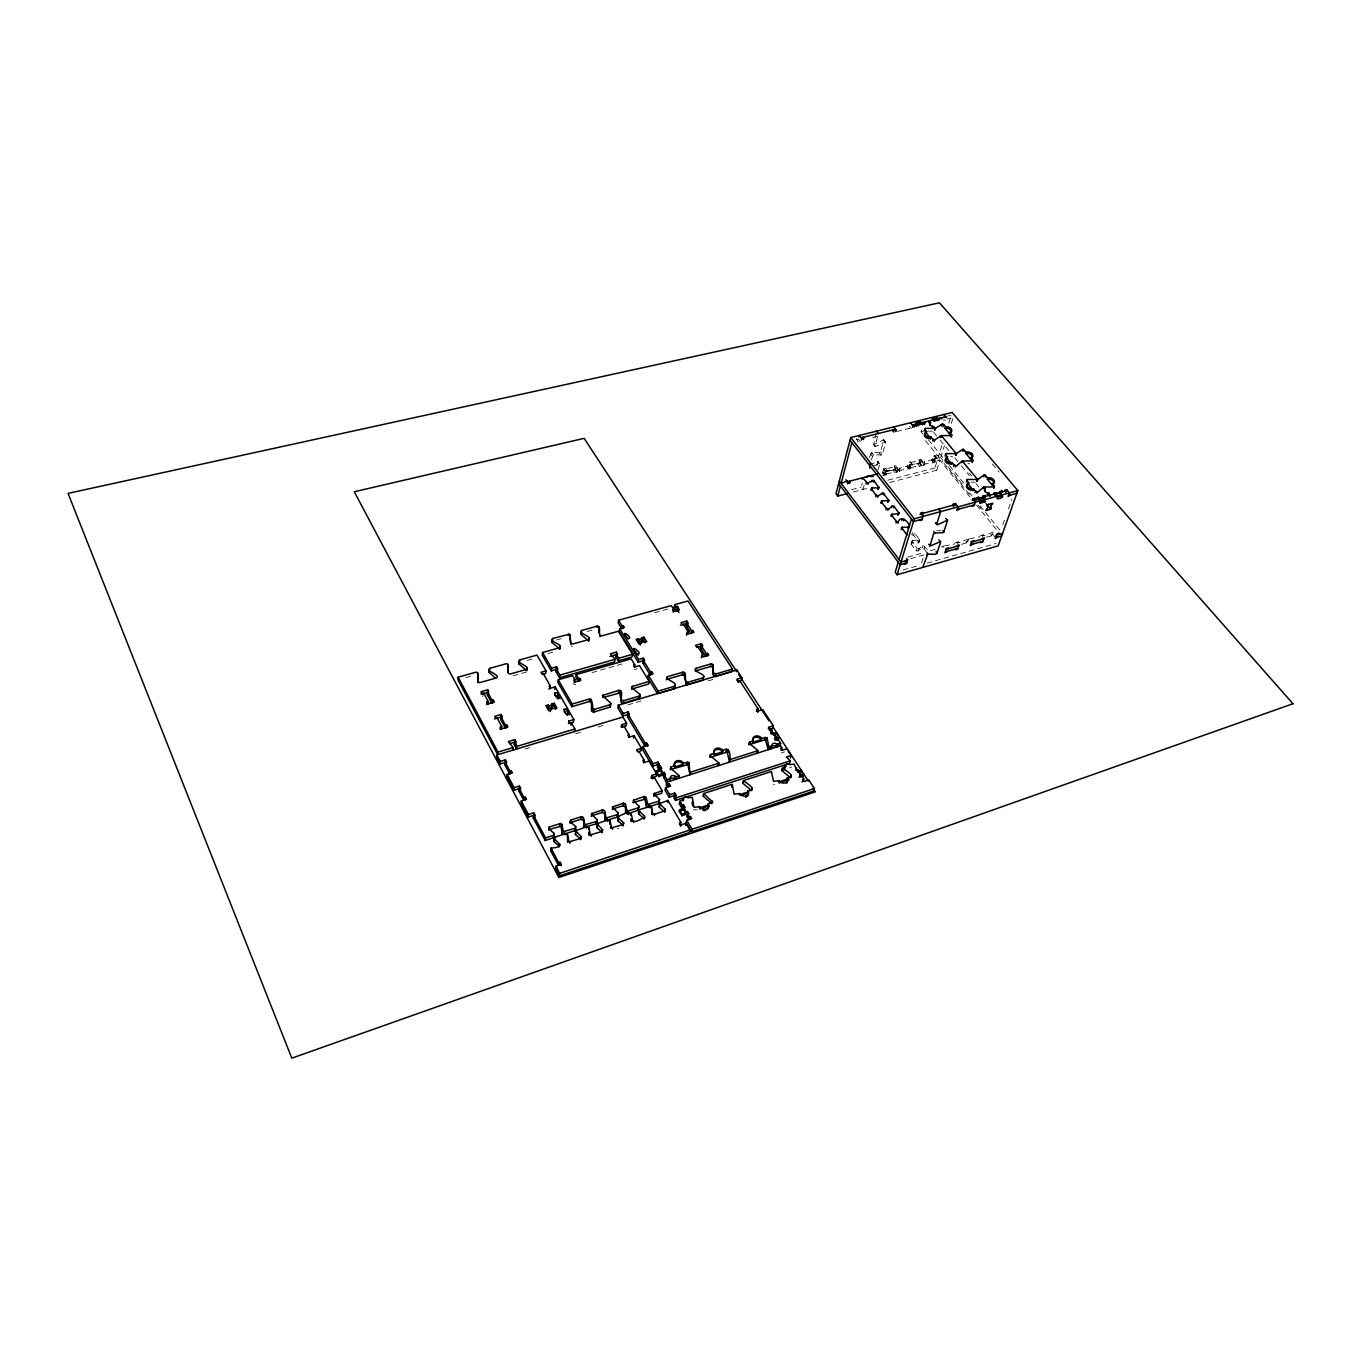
<?xml version="1.0" encoding="UTF-8"?>
<svg xmlns="http://www.w3.org/2000/svg" width="1361" height="1361" viewBox="0 0 1361 1361"><rect width="100%" height="100%" fill="white"/><g stroke="black" fill="none" stroke-linecap="round" stroke-linejoin="round"><path stroke-width="0.75" stroke-dasharray="5 3.75" d="M927.028 552.498L923.013 548.126L916.753 551.171L911.104 544.077L912.159 540.47L919.781 539.892L913.946 532.27M879.546 463.574L877.607 461.192L879.665 464.118L878.917 463.506L871.601 467.265M877.437 437.102L875.123 446.731L884.939 442.019L885.705 442.665L882.149 454.795L873.269 455.016L871.125 459.933M869.305 457.619L871.431 452.703L880.312 452.464L883.799 439.841L873.796 444.469L875.718 446.765M856.358 439.569L856.596 438.667L858.196 441.917L856.358 439.569L858.417 439.059L860.254 441.406M864.082 485.435L862.959 489.484L861.173 487.153L862.296 483.121M876.093 432.968L873.694 444.469M876.79 465.581L877.845 461.804M878.083 469.8L879.665 464.118M883.714 468.745L882.489 473.084L884.735 471.706L886.538 474.019L884.293 475.397L885.535 471.059L883.714 468.745L885.722 468.235L887.287 471.416L895.742 469.222L894.177 466.057L896.167 465.547L897.988 467.844L896.729 472.182L894.738 472.692L893.173 469.528L894.738 472.692M882.966 473.594L883.289 472.454L883.153 475.823L885.143 475.295L885.892 472.692L883.476 469.63L895.912 466.415L898.345 469.477L897.58 472.08L899.57 471.569L899.723 468.201L908.127 466.023L907.974 469.375L909.931 468.865L910.713 466.279L908.263 463.233L920.546 460.069L922.996 463.097L922.214 465.683L924.17 465.173L924.34 461.821L932.659 459.678L932.472 463.029L934.412 462.519L935.211 459.933L932.761 456.922L938.835 455.34L942.816 460.222M885.722 468.235L887.287 471.416M894.177 466.057L895.742 469.222M896.729 472.182L894.909 469.885L896.167 465.547M899.57 471.569L899.723 468.201M911.036 468.456L909.471 465.309L911.036 468.456L909.08 468.967L907.243 466.687L908.536 462.366L910.492 461.855L912.074 465.003L920.427 462.842L918.845 459.695L920.819 459.201L922.656 461.464L921.346 465.785L919.39 466.296L917.807 463.165L919.39 466.296M907.974 469.375L908.127 466.023M910.492 461.855L912.074 465.003M909.08 468.967L910.356 464.645L908.536 462.366M922.928 433.938L921.074 431.658L921.601 429.872M918.845 459.695L920.427 462.842M921.346 465.785L919.509 463.506L920.819 459.201M924.17 465.173L924.34 461.821M935.483 462.128L933.901 458.997L935.483 462.128L933.544 462.621L931.707 460.358L933.017 456.054L934.973 455.544L936.555 458.674L940.672 457.602L944.432 445.54M932.472 463.029L932.659 459.678M934.973 455.544L936.555 458.674M933.544 462.621L934.871 458.317L933.017 456.054M911.853 534.533L912.499 532.423M919.628 540.181L918.879 542.716L913.673 535.281L914.473 532.678M911.138 544.111L911.768 541.117M889.618 482.509L936.759 470.174L934.939 467.929L942.561 443.295M948.787 423.186L951.288 415.156L946.593 416.313M912.653 540.351L911.649 542.971L918.845 542.75M936.759 470.174L939.873 460.188L935.756 461.26M951.305 423.441L953.176 417.419L946.916 418.967M918.097 543.056L918.913 540.453M918.811 541.899L919.611 539.296M916.293 550.797L917.11 548.194L911.87 541.423M918.216 551.222L919.049 548.619L923.421 545.523L928.848 551.171L936.436 549.027M922.146 548.262L922.962 545.676M924.068 548.687L924.902 546.084M921.584 562.876L923.507 556.836M942.935 547.803L943.513 546.016L941.472 546.595M957.361 544.468L958.229 541.882L958.876 542.699L968.811 538.905L971.431 542.171M961.444 544.315L966.582 542.869L966.803 539.466M966.582 542.869L967.45 540.283M968.811 538.905L967.926 541.491L965.919 542.052M982.438 537.391L983.322 534.805L983.986 535.622L993.768 531.879M986.47 537.255L991.54 535.826L991.795 532.423M991.54 535.826L992.441 533.24M1002.751 524.921L1005.592 516.908M1008.433 508.895L1011.989 498.875M918.998 548.636L917.96 548.721M869.798 464.952L877.607 461.192M911.904 534.788L913.673 535.281M526.282 672.028L512.093 676.06M697.257 809.812L693.344 809.829M791.711 767.247L789.465 767.23M617.503 828.832L618.813 828.407M781.333 752.871L784.463 751.867M940.74 530.637L936.742 530.569M524.972 749.026L533.087 746.577M575.737 733.715L583.869 731.282M598.091 726.995L606.206 724.545M627.897 704.879L641.933 700.694M708.128 680.942L716.158 678.561M575.669 684.311L574.444 684.651L573.338 682.746M634.277 669.629L637.441 668.71M592.086 672.589L624.58 663.232M482.236 696.22L483.512 695.862M903.126 569.953L918.964 565.444M927.045 563.148L996.184 543.464M956.205 542.444L958.229 541.882M981.332 535.383L983.322 534.805M944.449 545.982L954.827 543.839M955.116 542.971L957.14 542.41M969.764 538.854L979.988 536.744M980.294 535.894L982.285 535.332M907.668 557.142L923.064 552.787M990.893 535.009L992.867 534.448L995.503 537.68M910.696 558.656L924.17 554.846M774.477 784.429L773.286 784.259M547.905 653.552L555.441 651.426M465.785 677.659L473.645 675.447M527.149 660.425L534.754 658.282M556.411 640.01L564.203 637.833M587.186 631.453L594.876 629.309M654.607 612.739L668.795 608.792M851.493 489.688L861.173 487.153M887.814 480.212L934.939 467.929M853.262 492.019L869.118 487.867M885.535 471.059L887.525 470.549M895.997 468.354L897.988 467.844M910.356 464.645L912.329 464.135M920.682 461.974L922.656 461.464M934.871 458.317L936.81 457.806M892.935 470.396L894.909 469.885M907.243 466.687L909.216 466.177M917.552 464.016L919.509 463.506M931.707 460.358L933.646 459.865M883.901 473.22L885.892 472.692M898.345 469.477L900.319 468.967M908.74 466.789L910.713 466.279M922.996 463.097L924.953 462.587M933.272 460.443L935.211 459.933M886.538 474.019L894.994 471.825M898.958 470.804L907.362 468.626M911.292 467.606L919.645 465.428M923.558 464.424L931.86 462.264M921.074 431.658L926.041 430.399M872.605 437.476L880.635 435.486M896.746 431.471L909.573 428.273L909.318 429.174L907.447 426.878M945.572 420.226L942.952 419.954M572.641 646.594L571.501 646.526M883.102 439.705L884.939 442.019M971.346 482.202L975.122 482.236M967.96 463.71L969.832 463.727M950.71 456.36L952.564 456.377M928.338 431.114L932.404 431.165M873.524 444.469L875.072 446.697M883.748 439.79L885.586 442.104M992.271 463.982L999.11 472.114M969.049 472.947L971.601 476.027M933.476 432.032L938.801 438.48M940.128 440.096L949.434 451.393M954.759 457.84L960.066 464.288M961.393 465.904L969.372 475.584M976.024 483.648L978.678 486.881M928.44 439.875L942.935 457.585M949.536 465.632L964.03 483.342M948.141 466.721L964.081 486.234M969.389 492.733L972.043 495.982M980.022 505.731L1002.615 533.359M925.463 440.624L942.578 461.583M943.888 463.199L964.966 488.99M966.276 490.606L971.55 497.054M978.134 505.118L983.408 511.566M969.866 496.935L938.035 457.925L931.962 459.508L934.412 462.519M976.5 505.067L1000.369 534.312M909.471 426.367L911.343 428.664M922.214 465.683L919.764 462.655L907.498 465.819L909.931 468.865M883.867 440.352L885.705 442.665M897.58 472.08L895.164 469.018L882.728 472.233L885.143 475.295M881.979 453.689L880.618 451.937M879.359 453.094L881.179 455.408M872.197 453.366L871.618 452.635L873.456 454.965M877.096 461.175L878.917 463.506M870.36 453.774L872.18 456.105M884.48 472.573L886.3 474.887"/><path stroke-width="1.5" d="M909.131 526.945C910.594 523.628 900.029 512.485 897.903 523.339M907.089 535.077L901.441 527.558L908.978 527.013M898.243 521.926L896.508 521.552L891.251 514.696L899.162 513.42L893.956 506.292L893.565 507.806M936.198 523.253L937.423 524.819L947.715 520.038L943.53 532.61L934.82 532.968L933.493 534.158L929.886 546.084L940.774 541.508L936.997 553.281L935.773 554.267L927.845 554.233M458.13 677.2L457.925 679.871L497.735 754.692L498.007 752.055L458.13 677.2L475.823 672.232C481.233 671.671 474.666 683.103 480.076 682.541L496.425 677.914C501.154 674.801 485.145 671.415 489.824 668.319L506.02 663.777C511.345 663.232 505.016 674.529 510.358 673.967L526.486 669.408C531.215 666.431 515.104 662.909 519.817 659.915L536.983 655.1L546.016 670.888L545.676 673.525L542.41 674.461M669.85 780.465C668.132 784.157 671.636 773.32 669.85 780.551A2.79 2.195 12.1 0 1 674.512 778.883L676.094 779.207L676.638 776.621L679.241 775.787L678.697 778.373M477.915 682.78L477.609 672.844M488.565 694.416L487.748 689.806L481.42 691.609L481.182 694.263L487.51 692.46L488.565 694.416L487.306 694.773L491.814 703.11L493.073 702.752L493.328 700.098L492.07 700.456L491.814 703.11M495.285 677.863L488.854 672.283L489.109 669.629M487.306 694.773L487.748 689.806M489.824 668.319L488.854 672.283M486.745 704.573L486.983 701.919L488.259 701.544L483.75 693.208L482.475 693.566L481.42 691.609M488.004 704.198L488.259 701.544M626.587 723.218L621.671 724.698L621.228 727.318L626.128 725.821L626.587 723.218L622.913 717.026L496.799 754.964L496.527 757.601L499.963 764.065L505.152 762.5L505.441 759.863L500.236 761.428L499.963 764.065M505.271 727.965L505.543 725.328L506.819 724.954L506.547 727.591L505.271 727.965L500.661 719.459L501.12 714.44L494.741 716.311L495.829 718.302L497.105 717.928L501.716 726.451L501.426 729.105L500.15 729.479L500.423 726.842L501.716 726.451M500.661 719.459L501.937 719.084L502.209 716.447L501.12 714.44M507.993 672.436L507.789 664.389M509.677 773.814L509.984 771.194L511.277 770.802L510.987 773.422L509.677 773.814L504.965 764.967L505.254 762.33L506.547 761.939L505.441 759.863M504.965 764.967L506.258 764.559L506.547 761.939M527.217 668.2L526.877 670.752L518.83 663.862L519.119 661.208M511.277 770.802L512.399 772.895L507.177 774.477L506.887 777.114L513.897 790.299L520.565 788.172L519.426 786.063L514.186 787.679L513.897 790.299M519.817 659.915L518.83 663.862M512.791 750.166L513.097 747.529L508.351 741.524L514.781 739.618L515.887 741.66L515.581 744.297L514.305 744.671L516.653 749.009L516.942 746.372L514.594 742.034L515.887 741.66M514.305 744.671L514.781 739.618M519.256 788.58L524.087 797.648L523.764 800.268L518.949 791.2L519.426 786.063M518.949 791.2L520.259 790.792L520.565 788.172M524.087 797.648L525.397 797.24L526.537 799.366L521.28 801.017L520.974 803.636L528.119 817.11L534.89 815.001L533.733 812.84L528.459 814.507L528.119 817.11M571.076 644.689L569.476 634.141L552.838 638.445C548.313 641.49 564.032 644.621 559.558 647.717L542.563 652.48L542.239 655.134L551.273 670.871L556.156 669.476L556.513 666.822L551.613 668.217L551.273 670.871M525.074 799.843L525.397 797.24M870.07 463.761L869.781 468.218M559.864 649.112L551.834 642.358L552.175 639.704M552.838 638.445L551.834 642.358M533.733 812.84L534.55 817.604L533.24 818.029L545.2 840.486L565.853 833.527L567.418 834.412L568.983 841.881L580.705 838.41L581.385 836.811L575.55 830.686L587.084 826.62L588.82 827.471L590.453 834.871L602.055 831.452L602.702 829.87L596.85 823.779L608.282 819.747L610.017 820.598L611.548 827.896L623.338 824.494L623.678 822.81L622.947 825.838M533.24 818.029L533.563 815.426L545.557 837.9L545.2 840.486M546.016 670.888L541.1 672.283L542.188 674.188L543.413 673.848L550.354 686.012L550.014 688.666L548.789 689.023M550.559 708.911L551.12 709.898L548.619 710.629L545.829 705.696L548.33 704.964L548.551 708.588L551.868 707.618L551.664 703.994L554.148 703.263L556.938 708.179L550.559 708.911L550.218 711.548M548.551 708.588L548.33 704.964M534.55 817.604L534.89 815.001M551.868 707.618L551.664 703.994M571.263 643.362L572.896 643.974L588.564 639.602C592.92 636.387 577.421 633.597 581.793 630.415L597.207 626.128C602.26 625.601 596.747 636.148 601.715 635.91L618.387 631.249L632.525 654.301L632.082 656.921L618.234 660.902L615.835 656.921L617.026 656.58L617.452 653.96L616.329 652.089L610.374 653.79L615.104 659.285L614.662 661.922L559.507 677.761L556.037 671.722L556.377 669.068L557.602 668.727L556.513 666.822M559.388 649.044L559.558 647.717M559.949 648.448L560.205 646.458M554.812 689.517L555.169 686.88L550.218 688.309L549.112 686.369L550.354 686.012M556.037 671.722L557.261 671.364L557.602 668.727M555.662 709.183L553.791 705.9L554.148 703.263M574.546 682.388L574.92 679.751L572.556 675.685L558.265 679.785L557.925 682.422L571.841 706.682L589.109 701.595C594.485 701.085 588.462 712.586 593.855 712.041L610.272 707.022L610.851 703.331L602.464 695.488L618.949 690.299C625.277 689.993 617.588 703.365 623.372 703.246L639.755 698.04L640.163 694.637L631.793 687.645L632.014 686.539L649.18 681.402L639.483 665.631L634.736 667.009L633.58 665.121L634.77 664.78L631.13 658.843L576.213 674.631L575.839 677.268L578.204 681.334L579.429 680.976L579.803 678.339L578.595 678.697L578.204 681.334M559.507 677.761L559.864 675.107L556.377 669.068M568.286 635.434L568.473 634.107M570.48 642.545L570.208 634.685M548.653 830.074L549.061 827.08L560.545 823.456L561.974 824.409L563.267 831.639L575.261 828.288L575.72 826.552L575.584 830.635M549.334 826.961L548.976 829.547L560.97 826.263L562.178 833.459L563.437 834.395L575.397 830.482M589.211 638.343L588.82 640.98L580.773 634.294L581.147 631.657M558.384 865.239L558.759 862.653L560.103 862.211L559.711 864.796L558.384 865.239L550.644 850.693L551.001 848.107C571.331 846.372 549.946 841.506 554.182 833.442L548.823 828.764M568.49 723.678L568.864 721.041L573.849 719.561L555.169 686.88M581.793 630.415L580.773 634.294M571.841 706.682L572.215 704.045L558.265 679.785M553.315 837.866L554.233 833.493M558.929 845.896L553.893 841.489L554.267 838.903M554.778 837.066L553.893 841.489M570.871 725.294L571.246 722.657L570.004 723.031L568.864 721.041M573.849 719.561L573.474 722.181L570.157 723.184M559.609 826.127L559.983 823.541M574.478 731.623L574.852 728.986L571.246 722.657M588.377 640.912L588.564 639.602M680.602 826.178L680.891 824.902L685.927 823.218L689.942 829.972L689.364 832.541L559.337 875.906L555.577 868.828L555.951 866.242L561.31 864.473L560.103 862.211M561.617 827.131L562.008 824.528M558.963 846.746L559.15 845.453M559.32 845.879L559.694 843.667M562.161 833.34L562.535 830.737M564.169 834.344L564.56 831.741M565.257 834.905L565.444 833.612M559.337 875.906L559.711 873.337L555.951 866.242M561.106 865.766L561.31 864.473M597.003 627.455L597.207 626.128M599.01 632.78L598.942 626.706M567.503 841.898L567.486 834.616M570.106 823.167L570.514 820.19L581.725 816.6L583.291 817.468L584.89 824.817L596.543 821.398L597.122 819.849L591.303 813.827L602.685 809.829L604.42 810.68L606.087 817.961L617.622 814.576L618.166 813.044L612.348 807.056L623.542 803.126L625.328 803.943L627.064 811.173L638.479 807.822L638.972 806.256L633.171 800.37L644.178 796.491L646.05 797.291L647.819 804.453L659.268 801.085L659.626 799.57L653.756 793.854L662.178 790.707L654.148 777.148L653.892 778.441M570.327 822.69L570.786 820.071M567.826 842.17L568.03 840.877M589.109 701.595C591.014 692.902 594.179 709.081 592.052 711.412M599.895 636.608L600.099 635.298M590.878 702.208L591.286 699.571M569.868 843.191L570.072 841.881M574.784 830.908L575.176 828.305M593.855 712.041L594.264 709.404L610.323 704.641L610.851 703.331M580.773 839.176L575.397 834.497L575.805 831.911M575.397 834.497L576.281 830.091M570.395 822.656L580.926 819.271L581.334 816.685M597.02 823.558L584.328 827.352L583.342 817.672M603.161 694.944L602.736 697.581L619.663 693.004L621.569 702.65M580.501 839.703L581.249 836.641M583.512 826.416L583.937 823.83M673.253 612.008L673.746 609.388L671.313 605.611L618.575 620.242L618.149 622.879L621.688 628.612L622.862 628.289L623.287 625.652L622.113 625.975L621.688 628.612M585.536 827.42L585.962 824.817M586.608 828.134L586.846 826.671M623.287 625.652L624.41 627.472L619.714 628.782L619.289 631.419L638.173 662.161L642.902 660.8L643.379 658.18L638.632 659.541L638.173 662.161M617.026 656.58L616.329 652.089M615.835 656.921L616.261 654.301L617.452 653.96M588.632 829.138L588.871 827.675M591.355 816.328L592.035 813.232M609.779 707.295L610.221 704.675M589.279 835.178L589.483 833.885M618.234 660.902L618.677 658.265L616.261 654.301M591.303 836.181L591.525 834.888M596.033 824.017L596.475 821.432M596.986 819.679L596.85 823.779M618.506 692.919L618.949 690.299M602.123 832.269L596.679 827.59L597.122 825.004M596.679 827.59L597.581 823.201M620.293 693.532L620.735 690.912M738.24 681.317L741.32 680.398L741.932 677.795L736.811 669.969L618.319 705.236L617.877 707.873L622.726 716.039L627.591 714.576L628.05 711.956L623.168 713.419L622.726 716.039M591.457 815.885L602.021 812.483L602.464 809.88M617.52 815.409L617.213 817.144L605.628 820.547L604.471 810.867M623.372 703.246L623.814 700.626L639.653 695.93L640.163 694.637M601.834 832.745L602.055 831.452M602.072 832.217L602.515 829.632M604.675 819.56L605.118 816.974M606.683 820.564L607.142 817.978M640.759 642.375L641.32 643.294L638.972 643.957L636.131 639.364L638.479 638.7L638.581 642.239L641.712 641.354L641.592 637.816L643.94 637.152L646.798 641.729L640.759 642.375L640.299 644.995M638.581 642.239L638.479 638.7M634.311 667.4L634.77 664.78M607.755 821.432L608.044 819.815M631.572 688.955L631.793 687.645M632.116 687.985L632.406 686.335M628.016 714.287L645.437 743.514L644.944 746.117L627.54 716.907L628.016 714.287L629.224 713.913L628.05 711.956M641.712 641.354L641.592 637.816M609.694 824.154L610.068 820.802M612.382 809.557L613.062 806.478M627.54 716.907L628.765 716.532L629.224 713.913M645.369 642.834L643.464 639.772L643.94 637.152M610.494 828.254L610.732 826.961M628.629 737.424L629.105 734.804L624.087 726.315L622.845 726.689L621.671 724.698M612.518 829.24L612.756 827.964M650.201 674.92L650.694 672.3L651.868 671.943L651.392 674.563L650.201 674.92L642.868 663.011L643.345 660.374L644.519 660.034L643.379 658.18M642.868 663.011L644.059 662.671L644.519 660.034M617.077 817.195L618.03 812.874M639.075 698.584L639.551 695.964M623.253 825.446L617.758 820.734L618.66 816.362C629.462 810.952 631.589 810.646 632.508 820.989C637.305 824.171 648.585 812.245 643.855 819.016M633.511 738.291L633.988 735.689L629.054 737.186L627.863 735.178L629.105 734.804M612.535 809.097L622.913 805.746L623.389 803.16M648.295 675.226L647.802 677.846L657.567 693.753L658.078 691.133L648.295 675.226L653.042 673.831L651.868 671.943M638.887 806.137L638.241 810.271L626.894 813.827L625.618 812.789L625.397 804.147M649.18 681.402L648.687 684.022L631.946 688.955M625.618 812.789L626.094 810.203M627.625 813.776L628.101 811.19M628.714 814.627L629.02 813.01M641.456 748.278L640.98 750.881L637.68 751.901L636.523 749.809L641.456 748.278L633.988 735.689M645.437 743.514L646.662 743.14L647.87 745.147L642.936 746.679L642.46 749.282L652.531 766.26L657.465 764.695L657.992 762.109L653.042 763.657L652.531 766.26M630.789 815.29L631.045 813.997M633.205 802.854L633.443 801.544M633.869 799.792L633.392 802.378L644.927 799.23L646.39 806.205L647.717 807.124L658.673 803.705L658.945 802.003M631.521 821.398L631.759 820.105M646.169 745.743L646.662 743.14M643.583 762.738L644.093 760.136L638.955 751.459M647.615 746.457L647.87 745.147M676.655 611.055L678.305 608.112L676.655 611.055L674.239 607.295L674.733 604.658L687.968 600.984L732.422 669.051L731.81 671.654L715.614 676.468C709.421 676.655 716.379 664.185 711.122 663.845L695.896 668.319C691.728 671.773 707.108 674.069 703.28 677.693L687.917 682.269C682.865 682.95 688.071 671.977 682.933 672.147L667.502 676.672C663.368 679.258 678.612 682.559 674.818 686.148L658.078 691.133M633.528 822.384L633.784 821.091M637.918 810.441L638.411 807.856M644.127 818.624L638.615 813.963L639.534 809.608L650.847 806.29L652.668 813.572L654.59 814.303L665.325 810.663L665.376 809.353L659.456 803.653L667.911 800.404L680.874 822.316L679.837 825.038M643.6 799.094L644.11 796.508M666.346 679.82L667.502 676.672M645.607 800.064L646.101 797.478M651.239 777.743L651.681 775.464L656.665 773.899L649.027 761.02L644.059 762.568L642.851 760.527L644.093 760.136M646.356 806.069L646.866 803.483M652.651 778.849L651.681 775.464M648.346 807.056L648.874 804.47M658.639 776.553L658.911 775.26L664.134 772.385L663.607 774.987L658.639 776.553L656.087 772.248L656.342 770.955L661.565 768.097L660.34 766.039L659.098 766.43L658.588 769.016L659.813 768.625L660.34 766.039M658.588 769.016L657.465 767.145L657.975 764.542L659.217 764.15L657.992 762.109M649.503 807.736L649.792 806.273M691.116 633.477L692.8 630.517L691.116 633.477L686.165 625.805L687.322 625.482L686.148 623.678L686.676 621.058L680.959 622.675L682.116 624.478L683.256 624.155L688.207 631.827L686.539 634.787L688.207 631.827M656.665 773.899L656.138 776.485L651.17 778.067M686.165 625.805L687.832 622.862L686.676 621.058M657.465 767.145L658.69 766.753L659.217 764.15M659.422 693.208L674.205 688.802L674.818 686.148M675.311 684.889L674.205 688.802M687.322 625.482L687.832 622.862M653.824 796.202L654.488 793.174M651.868 814.371L651.817 807.26M652.327 814.61L652.582 813.317M656.087 772.248L661.038 770.683L661.565 768.097M666.992 679.292L682.303 674.784L682.933 672.147M654.335 815.596L654.59 814.303M703.739 676.451L702.82 680.262L686.642 684.923L684.073 675.379L684.6 672.776M781.197 750.489L781.894 747.921L780.482 745.76L666.482 782.286L663.59 777.437L664.117 774.851L665.359 774.46L664.134 772.385M658.537 803.756L659.524 799.468M663.59 777.437L664.831 777.046L665.359 774.46M662.178 790.707L661.633 793.293L653.978 795.76M664.746 811.819L659.285 807.243L660.204 802.905M685.604 684.277L686.148 681.674M666.482 782.286L667.009 779.7L664.117 774.851M668.047 784.378L666.703 782.116L666.175 784.702L667.519 786.964L668.047 784.378L669.306 783.97L670.548 786.063L665.563 787.662L665.019 790.248L669.17 797.24L674.154 795.641L674.716 793.055L669.714 794.671L669.17 797.24M687.373 684.872L687.917 682.269M674.852 765.733L670.752 767.111L670.275 769.611L687.883 764.576L689.993 774.409L688.989 762.483L683.46 763.011A4.866 3.777 12.2 0 0 676.995 760.782A4.866 3.777 12.2 0 0 674.852 765.733L674.597 767.026L683.188 764.304L683.46 763.011M670.633 769.492L671.16 766.889M668.761 786.556L669.306 783.97M664.559 812.245L665.274 809.251M667.502 802.344L667.911 800.404M695.896 668.319L695.352 670.939L710.561 666.465L712.211 667.077M701.34 643.736L702.531 645.556L701.374 645.897L706.427 653.722L705.866 656.342L700.83 648.516L701.97 648.176L700.796 646.339L701.34 643.736L695.573 645.386L696.764 647.224L697.921 646.9L702.957 654.726L701.255 657.686M700.83 648.516L701.374 645.897M674.58 778.951L675.056 776.297L676.638 776.621M701.97 648.176L702.531 645.556M781.894 747.921L780.721 748.295L782.031 750.302L786.743 748.788L791.115 755.474L786.386 757.005L790.316 760.816L789.601 763.385L675.515 800.421L674.171 798.141L674.716 795.556L675.958 795.164L674.716 793.055M678.458 778.101L679.02 775.515L670.548 768.319M674.171 798.141L675.413 797.733L675.958 795.164M675.515 800.421L676.077 797.852L674.716 795.556M707.022 656.002L707.584 653.382L706.427 653.722M702.616 680.347L703.28 677.693M686.573 764.44L687.135 761.837M681.742 807.924L682.303 805.338L683.545 804.929L682.984 807.515L681.742 807.924L679.326 803.858L679.888 801.272L683.273 799.417A2.824 2.229 12.9 0 1 687.968 797.801L692.188 797.274M688.428 765.069L688.989 762.483M710.442 666.482L711.122 663.845M681.878 815.715L682.167 814.422L687.475 811.496L686.897 814.065L681.878 815.715L679.241 811.275L679.53 809.982L684.821 807.056L683.545 804.929M690.112 774.732L690.69 772.146L718.999 763.113L718.387 765.682M679.326 824.017L680.874 822.316M679.241 811.275L684.26 809.625L684.821 807.056M713.845 675.873L712.773 664.474M715.614 676.468L716.192 673.865L732.422 669.051M688.615 819.458L689.193 816.889L690.452 816.481L689.874 819.05L688.615 819.458L686.914 816.617L687.492 814.048L688.751 813.623L687.475 811.496M685.434 825.464L685.927 823.218M690.452 816.481L691.728 818.624L686.693 820.292L686.131 822.861L691.456 831.843L813.674 791.081L814.422 788.529L808.808 779.955L804.062 781.52L802.718 779.462L803.909 779.07L802.122 776.331L800.948 776.723L799.605 774.681L800.795 774.29L798.022 770.037L796.831 770.428L794.144 764.116L790.095 764.61A2.756 2.11 16.4 0 0 785.62 766.073L782.439 767.927L781.741 770.496L784.327 769.645M686.914 816.617L688.173 816.192L688.751 813.623M691.456 831.843L692.051 829.274L686.693 820.292M714.491 753.194L710.459 754.555L709.898 757.362L727.199 752.106L729.462 761.803C730.721 757.345 730.415 745.13 722.929 750.523A4.815 3.709 13.6 0 0 716.498 748.329A4.815 3.709 13.6 0 0 714.491 753.194L714.185 754.487L722.623 751.816L722.929 750.523M710.255 756.92L710.85 754.334M708.247 803.824A4.951 3.913 13.7 0 1 706.155 808.961A4.951 3.913 13.7 0 1 699.554 806.682L699.265 807.958L707.941 805.117L708.247 803.824L712.654 802.003L703.926 793.82L703.331 796.389L711.956 803.722L712.569 801.153M703.093 796.117L703.688 793.531L732.167 784.276L731.657 787.168M736.437 671.602L736.811 669.969M736.981 680.636L737.322 679.173L741.932 677.795M718.166 765.409L718.761 762.84L710.272 755.729M738.24 682.371L737.322 679.173M739.397 682.014L739.703 680.721L738.547 681.061M725.923 751.97L726.536 749.384M727.744 752.599L728.373 750.013M729.598 762.109L730.228 759.523L757.992 750.66L757.328 753.245M756.359 711.054L758.009 708.758L739.703 680.721M748.924 744.688L749.401 742.238L753.365 740.894A4.781 3.641 14.9 0 1 755.253 736.114A4.781 3.641 14.9 0 1 761.633 738.274L767.009 737.781L768.863 746.849L768.199 749.435L765.392 739.721L749.145 744.603M749.23 744.28L749.792 742.017M757.396 711.191L758.009 708.758M757.788 712.347L756.852 709.115M745.828 797.087L746.151 795.794A4.9 3.828 15.2 0 1 739.601 793.548L739.278 794.824L747.801 792.034L748.125 790.741C758.519 790.095 746.56 783.221 743.684 780.891L743.038 783.46L750.234 789.465M761.633 738.274L761.309 739.567L753.041 742.187L753.365 740.894M742.8 783.17L743.446 780.602L771.381 771.517M743.225 794.705L743.548 793.429M757.107 752.973L757.754 750.404L749.248 743.395M764.508 739.738L765.171 737.169M751.663 790.673L752.395 788.206M768.336 728.781L768.71 727.318L773.405 725.855L762.772 709.608L758.111 711.054M766.328 740.367L767.009 737.781M769.663 730.585L768.71 727.318M770.836 730.211L771.177 728.918L772.35 730.721L770.496 733.681M770.836 732.388L772.35 730.721M773.405 725.855L772.725 728.424L769.611 729.411M772.129 734.362L771.177 731.095M768.336 749.724L768.999 747.155L772.197 745.42A2.739 2.076 15.6 0 1 776.621 743.923L780.653 743.446L777.624 738.802L777.199 740.418M898.277 562.161L895.215 572.215L897.103 574.733L998.157 545.88L1017.824 490.589L952.122 412.451L850.744 437.561L835.977 493.737L837.747 496.084L847.444 493.55M774.477 739.772L779.155 738.274L779.496 736.999L775.991 738.104L773.643 732.694L772.47 733.069M771.5 746.355L770.819 748.941L772.197 745.42M837.747 496.084L840.418 485.979M851.867 442.648L841.098 483.359L847.716 480.841L847.24 482.577M774.817 738.479L776.331 736.811L773.643 732.694M779.155 738.274L776.808 732.881L773.303 733.987M775.991 738.104L776.331 736.811M776.11 740.469L775.158 737.186M771.517 747.989L771.5 747.921A2.722 2.076 15.6 0 1 775.94 746.491L776.621 743.923M858.978 436.949L859.403 435.418L861.853 438.548L861.445 440.079M847.682 483.955L848.073 482.492L845.981 479.752M778.169 744.229L777.488 746.798L775.94 746.491M849.111 482.645L849.502 481.182L877.658 473.9M849.706 483.427L849.502 481.182M779.955 746.015L780.653 743.446M862.857 438.957L863.316 437.238L863.503 439.569M930.584 423.22L930.448 423.356A2.416 1.531 15.8 0 0 930.261 425.159A2.416 1.531 15.8 0 0 932.778 426.265C936.623 432.373 942.254 418.797 945.453 426.963A4.253 2.671 16.1 0 1 951.186 428.783A4.253 2.671 16.1 0 1 949.927 432.339L949.451 433.87M787.253 777.914A4.866 3.743 16.5 0 1 785.382 782.881A4.866 3.743 16.5 0 1 778.883 780.653L778.526 781.929L786.896 779.19L787.253 777.914C797.512 777.25 785.535 770.292 782.677 768.199L781.98 770.768L790.639 777.88L791.353 775.328M862.262 479.242L862.67 477.779L867.45 483.104L873.575 480.28L879.002 487.663M865.953 484.006L866.345 482.543M790.401 758.043L791.115 755.474M867.825 484.414L868.233 482.951M871.72 481.692L872.129 480.229M870.921 490.47L871.686 487.97L878.781 487.867M871.652 489.365L872.061 487.901M873.609 482.1L874.017 480.637M795.964 770.564L796.695 768.012M893.02 431.284L893.445 429.753L893.633 432.066M798.873 777.233L803.602 775.685L803.977 774.409L800.421 775.566L798.022 770.037M877.777 489.501L878.202 488.021M875.838 496.833L876.263 495.353L871.278 488.905M878.406 488.735L878.917 486.932M895.674 431.556L896.116 430.025L893.616 426.946M877.726 497.241L878.151 495.761L883.187 492.92L888.818 500.712M803.602 775.685L801.204 770.156L797.648 771.33M800.421 775.566L800.795 774.29M881.639 494.468L882.064 493.005M880.89 503.349L881.656 500.848L888.767 500.746M883.527 494.877L883.952 493.414M881.52 502.566L882.03 500.78M803.909 779.07L801.986 782.014M885.858 509.797L886.283 508.334L881.299 501.886M887.763 502.362L888.444 500.865M888.376 501.58L888.903 499.793M887.763 510.205L892.101 505.935L893.922 506.258M912.568 427.354L913.01 425.823L910.509 422.761M913.758 426.759L914.405 424.547L914.592 426.844M922.52 423.934L917.841 424.955L915.987 422.659L920.631 421.655M891.676 507.398L892.306 505.833M915.817 425.619L916.259 424.088L916.429 426.384M890.962 516.397L891.387 514.934M891.676 515.275L891.982 513.829M918.454 425.891L918.267 423.594L917.246 425.295M920.138 421.791L922.06 423.9L922.469 422.556L923.098 423.322L922.639 424.836M923.915 423.917L924.476 422.046L924.646 424.343M897.869 515.394L898.311 513.914M895.997 522.913L896.44 521.45M898.583 514.271L899.026 512.808M924.374 430.893L925.208 428.341L935.381 428.443M928.644 422.591L929.155 420.889L930.618 422.727M926.263 433.206L926.722 431.675L924.765 429.293M929.903 425.074L930.482 422.505M901.816 520.48L902.258 519.017M901.169 529.616L901.611 528.153M903.738 520.889L904.18 519.426M901.782 528.8L902.19 527.013M932.319 427.796L932.778 426.265M933.595 428.341L934.054 426.827M930.601 438.94L931.162 437.085A4.27 2.705 15.8 0 1 925.412 435.265A4.27 2.705 15.8 0 1 926.722 431.675M934.616 430.008L935.075 428.477M934.922 429.957L935.653 428.341M932.608 440.93L933.068 439.399L931.162 437.085M934.258 441.457L934.718 439.926L941.217 435.605L951.73 435.571L949.927 432.339M940.876 436.932L941.302 435.588L956.239 453.655L955.745 455.186M908.093 528.561L908.553 527.098M908.808 527.439L909.25 525.975M899.077 559.558L911.479 519M941.353 426.027C940.621 422.625 945.572 424.462 942.918 426.708M897.103 574.733L914.303 518.796L850.744 437.561M940.57 437.221L941.029 435.69M941.132 437.068L941.608 435.554M944.993 428.494L945.453 426.963M904.623 563.42L904.35 564.288L906.426 563.709L907.77 559.371L905.422 560.817M920.07 514.39L922.605 512.451L922.843 514.662M920.172 519.698L919.9 520.6L922.009 520.021L923.132 516.397L920.495 513.029M922.18 513.829L922.605 512.451M945.095 456.173L945.946 453.587L956.239 453.655L962.873 449.232L966.378 452.124A4.304 2.739 16.8 0 1 972.179 453.962L971.737 455.306A4.304 2.739 16.8 0 1 970.512 458.98L965.953 453.468A4.304 2.739 16.8 0 1 971.754 455.306L971.278 454.829M951.016 437.204L951.9 434.72M947.069 458.453L947.528 457.007L945.589 454.642M951.611 463.982L952.071 462.553A4.321 2.756 16.5 0 1 946.235 460.699A4.321 2.756 16.5 0 1 947.528 457.007M955.439 455.22L955.915 453.706M956.017 455.084L956.494 453.553M953.551 466.449L954.027 464.935L952.071 462.553M922.86 567.384L927.522 554.386L926.79 555.152M955.218 466.976L962.21 461.005L972.826 460.937L970.954 457.619A4.304 2.739 16.8 0 0 972.179 453.962M962.227 450.95L963.503 449.249L963.945 451.291M961.529 462.621L962.278 460.988L977.589 479.497L977.079 481.028M962.108 462.468L962.601 460.937M965.885 453.638L966.378 452.124M952.853 505.646L953.363 504.114L955.439 503.553L958.11 506.87L956.919 510.477L959.301 509.014M953.534 506.462L953.363 504.114M954.776 505.577L955.439 503.553M970.461 459.15L970.954 457.619M972.077 462.57L972.979 460.069M966.344 482.066L967.212 479.463L977.589 479.497L984.241 474.938L987.814 477.898A4.372 2.79 17.6 0 1 993.7 479.77A4.372 2.79 17.6 0 1 992.509 483.529L992.016 484.975M968.369 484.397L968.828 482.968L966.837 480.535M947.29 551.341L944.976 552.787L946.388 548.466L948.43 547.888L948.141 548.755M972.826 490.675L973.489 488.65A4.389 2.824 17.2 0 1 967.586 486.762A4.389 2.824 17.2 0 1 968.828 482.968M976.773 481.062L977.266 479.548M977.351 480.909L977.861 479.395M955.915 548.891L955.626 549.759L957.651 549.181L959.097 544.876L956.783 546.305M972.162 500.389L972.673 498.875L974.731 498.313L974.901 500.661M974.986 492.614L975.497 491.083L973.489 488.65M972.4 505.424L972.094 506.326L974.153 505.765L975.361 502.158L972.673 498.875M974.119 500.167L974.731 498.313M976.688 493.141L983.714 487.034L994.432 486.932L992.509 483.529M983.578 476.639C982.863 473.781 987.457 474.972 985.313 477.013M975.99 499.657L976.62 497.803L978.678 497.241L978.406 499.64M976.773 500.133L976.62 497.803M978.168 498.755L978.678 497.241M983.016 488.633L983.527 487.119M983.595 488.48L984.105 486.966M987.371 479.242A4.372 2.79 17.6 0 1 993.241 481.113A4.372 2.79 17.6 0 1 992.05 484.89L987.371 479.242L987.814 477.898M980.413 503.23L985.568 501.443L980.873 501.886L979.903 503.145L980.907 501.886L978.882 499.419L983.578 498.245M984.581 490.572L985.211 488.718L983.799 487L983.271 488.531M982.438 497.599L982.948 496.084L984.99 495.523L985.143 497.871M984.649 491.185L985.245 488.786M984.36 497.377L984.99 495.523M987.184 494.264L987.695 492.733L988.835 493.158L990.434 495.047L989.923 496.561M984.871 502.022L982.948 496.084M988.494 494.843L989.022 493.328M972.554 544.196L970.257 545.625L971.72 541.304L973.727 540.742L973.438 541.61M993.666 488.565L994.534 485.962M986.674 510.307L988.715 504.353M989.719 509.473L991.778 503.519M994.772 495.319L995.708 492.614L995.503 494.962M987.286 508.521L985.653 510.596L990.74 509.184L991.352 507.415L990.332 507.687M981.06 541.78L980.771 542.631L982.761 542.069L984.258 537.765L981.962 539.194M997.477 498.585L997.953 497.224C1006.102 493.073 1002.172 499.64 997.188 498.619C998.123 496.697 993.717 492.869 1000.556 493.618M1001.033 493.618L1001.968 490.913L1002.649 491.729M1001.713 497.428L999.944 491.474L1001.968 490.913M1005.745 492.325L1006.698 489.637L1009.42 492.886L1008.144 496.476L1010.491 495.03M997.494 537.119L995.197 538.548L996.711 534.244L998.702 533.682L998.396 534.55M933.884 421.195L939.226 419.868M932.132 418.797L937.287 417.521M888.189 508.742L886.504 508.538M878.1 495.795L876.263 495.353M554.59 695.318L556.088 695.556L558.061 698.976M618.66 816.362L618.081 817.995L623.627 822.759M639.534 809.608L638.972 811.207L644.536 815.937M867.467 476.265L873.32 476.503M553.757 835.246L545.557 837.9M597.071 825.804L598.449 825.361M559.711 873.337L689.942 829.972M692.051 829.274L814.422 788.529M555.577 868.828L557.244 868.267M797.682 772.47L800.829 771.449M699.554 806.682L693.991 807.345L692.324 797.597M739.601 793.548L734.123 794.195L732.303 784.582M778.883 780.653L773.49 781.282L771.517 771.84M703.314 807.822L706.325 806.835M707.346 806.495L709.353 805.831M740.741 795.522L742.238 795.028M744.705 794.212L747.172 793.412M782.371 781.843L789.142 779.615M679.326 803.858L681.129 803.262M550.644 850.693L552.158 850.2M676.077 797.852L790.316 760.816M618.847 818.744L617.758 820.734M640.333 811.768L638.445 812.585L638.615 813.963M660.646 805.168L659.047 805.933L659.285 807.243M667.009 779.7L669.629 778.866M927.93 554.199L926.943 552.753M773.354 735.161L776.468 734.157M498.007 752.055L513.097 747.529M516.942 746.372L574.852 728.986M509.677 743.684L514.475 742.255L515.581 744.297M622.913 805.746L624.92 806.733M602.021 812.483L604.029 813.47M580.926 819.271L582.933 820.258M548.891 705.951L552.209 704.981M551.307 706.631L553.791 705.9M572.215 704.045L589.5 698.959M702.957 654.726L701.8 655.066L702.991 656.921L708.775 655.236L707.584 653.382M502.209 716.447L500.933 716.805L505.543 725.328M494.485 718.948L500.848 717.094L501.937 719.084M696.951 647.462L700.796 646.339M574.92 679.751L573.713 680.092L574.818 682.014L580.926 680.245L579.803 678.339M609.949 656.427L615.887 654.726M488.82 691.762L487.544 692.12L492.07 700.456M559.864 675.107L615.104 659.285M618.677 658.265L632.525 654.301M639.041 639.619L642.171 638.734M641.133 640.436L643.464 639.772M946.116 549.334L958.807 545.744M971.431 542.171L983.952 538.633M996.405 535.111L1002.615 533.359M680.432 625.294L686.148 623.678M945.266 551.92L957.94 548.33M970.546 544.757L983.067 541.219M995.503 537.68L1001.696 535.928M674.239 607.295L678.016 606.24M673.746 609.388L672.606 609.694L673.746 611.48L679.462 609.898L678.305 608.112M991.165 505.305L992.798 503.247L987.695 504.642L987.082 506.428L988.103 506.156L986.096 503.689M922.282 519.119L913.452 521.535L850.03 440.301M957.225 509.575L974.459 504.863M1008.467 495.574L1016.871 493.277M995.708 492.614L993.666 493.175L994.347 493.992M1006.698 489.637L1004.673 490.181L1005.354 490.998M921.159 513.88L956.102 504.37M973.353 499.691L1007.378 490.436M914.303 518.796L1017.824 490.589M848.073 482.492L850.115 481.964M623.712 700.66L622.079 700.098M594.145 709.438L592.511 708.877M682.303 674.784L684.073 675.379M564.117 711.531L567.248 715.086M716.192 673.865L714.491 673.355M861.241 437.766L895.487 429.259M912.397 425.057L945.759 416.772M861.853 438.548L863.929 438.021M894.075 430.535L896.116 430.025M913.01 425.823L915.034 425.312M916.889 424.853L918.896 424.36M923.098 423.322L925.106 422.812M946.95 519.817L945.827 518.405M977.096 491.644L975.497 491.083M955.609 465.479L954.027 464.935M934.633 439.943L933.068 439.399M625.345 636.08L626.502 636.421M634.872 651.392L635.944 651.749M570.31 821.857L575.669 826.501M637.169 653.739C645.454 654.964 625.056 640.35 638.105 655.27M943.871 414.493L946.405 417.521L943.785 417.266M941.132 417.912L941.761 418.678L939.141 418.405L938.733 419.766L936.827 417.487M627.642 638.275C635.451 639.687 617.418 626.043 628.119 639.058M932.676 418.525L934.565 420.804L934.973 419.443L935.619 420.209L932.983 419.937M988.732 506.734L990.74 509.184M876.586 431.165L878.44 433.496M938.716 509.099L940.706 511.6L936.64 524.376L935.551 522.811M942.833 530.586L943.939 531.981M933.714 531.573L934.82 532.968M938.903 539.824L940.009 541.219M935.977 551.715L937.066 553.11M928.729 544.196L929.835 545.591M906.392 558.759L907.515 560.239L900.999 562.076L839.312 481.011M905.745 561.583L906.698 562.842L900.199 564.679L838.631 483.631M736.352 671.041L584.141 438.344L354.285 491.746L558.844 877.471L815.375 791.83L813.044 788.274M738.683 674.597L768.897 720.786M772.385 726.111L808.4 781.18M692.8 630.517L693.974 632.338L688.224 633.971L687.067 632.167M674.733 604.658L677.166 608.435M686.693 623.185L691.66 630.858M677.795 610.732L678.952 612.518M618.575 620.242L622.113 625.975M643.345 660.374L650.694 672.3M642.902 660.8L644.059 662.671M619.714 628.782L638.632 659.541M657.975 764.542L659.098 766.43M660.323 768.489L662.892 772.776M679.888 801.272L682.303 805.338M683.562 807.464L686.216 811.905M687.492 814.048L689.193 816.889M627.591 714.576L628.765 716.532M657.465 764.695L658.69 766.753M659.813 768.625L661.038 770.683M663.607 774.987L664.831 777.046M682.984 807.515L684.26 809.625M686.897 814.065L688.173 816.192M660.068 769.782L662.62 774.086M683.29 808.757L685.927 813.197M674.154 795.641L675.413 797.733M618.319 705.236L623.168 713.419M642.936 746.679L653.042 763.657M656.342 770.955L658.911 775.26M679.53 809.982L682.167 814.422M665.563 787.662L669.714 794.671M679.615 822.742L680.891 824.902M576.213 674.631L578.595 678.697M556.156 669.476L557.261 671.364M542.563 652.48L551.613 668.217M557.925 694.961L560 698.601M566.227 709.489L569.323 714.933M493.328 700.098L494.4 702.055L488.055 703.892L486.983 701.919M506.819 724.954L507.908 726.961L501.511 728.85L500.423 726.842M505.254 762.33L509.984 771.194M551.001 848.107L558.759 862.653M505.152 762.5L506.258 764.559M519.119 788.682L520.259 790.792M496.799 754.964L500.236 761.428M507.177 774.477L514.186 787.679M521.28 801.017L528.459 814.507M692.068 802.105L692.698 805.967M630.823 818.863L631.13 821.534M588.65 832.2L588.905 834.905M987.695 492.733A2.518 1.616 17.6 0 1 985.075 491.576A2.518 1.616 17.6 0 1 985.16 489.671M670.378 777.794A2.79 2.195 12.1 0 1 675.056 776.297M674.597 767.026A4.849 3.777 12.2 0 1 676.723 762.075A4.849 3.777 12.2 0 1 683.188 764.304M714.185 754.487A4.815 3.709 13.6 0 1 716.192 749.622A4.815 3.709 13.6 0 1 722.623 751.816M753.041 742.187A4.781 3.641 14.9 0 1 754.93 737.407A4.781 3.641 14.9 0 1 761.309 739.567M682.831 800.914A2.824 2.229 12.9 0 1 683.868 799.877M748.125 790.741A4.9 3.828 15.2 0 1 746.151 795.794M747.801 792.034A4.9 3.828 15.2 0 1 746.202 796.934M707.941 805.117A4.934 3.913 13.7 0 1 707.601 809.183M705.849 810.254A4.934 3.913 13.7 0 1 703.11 810.424M700.388 809.234A4.934 3.913 13.7 0 1 699.741 808.621M784.889 768.319A2.756 2.11 16.4 0 1 785.943 766.685M786.896 779.19A4.866 3.743 16.5 0 1 786.692 783.136M779.683 783.17A4.866 3.743 16.5 0 1 779.019 782.575M563.879 709.54C569.681 722.912 568.881 705.815 563.879 709.54M554.59 693.208C560.239 706.444 559.66 689.5 554.59 693.208M966.65 480.008L966.684 479.889M945.402 454.115L945.419 454.013M866.345 477.286L867.178 476.384L866.43 477.099M1292.95 703.739L291.798 1058.178L68.05 493.38L939.43 302.822L1292.95 703.739M949.502 433.7L945.044 428.324A4.253 2.671 16.1 0 1 950.761 430.127A4.253 2.671 16.1 0 1 949.502 433.7M930.754 438.429L926.314 433.036A4.27 2.705 15.8 0 0 925.004 436.626A4.27 2.705 15.8 0 0 930.754 438.429M951.645 463.897L947.103 458.368A4.321 2.756 16.5 0 0 945.81 462.06A4.321 2.756 16.5 0 0 951.645 463.897M973.047 489.994L968.386 484.312A4.389 2.824 17.3 0 0 967.144 488.123A4.389 2.824 17.3 0 0 973.047 489.994"/></g></svg>
